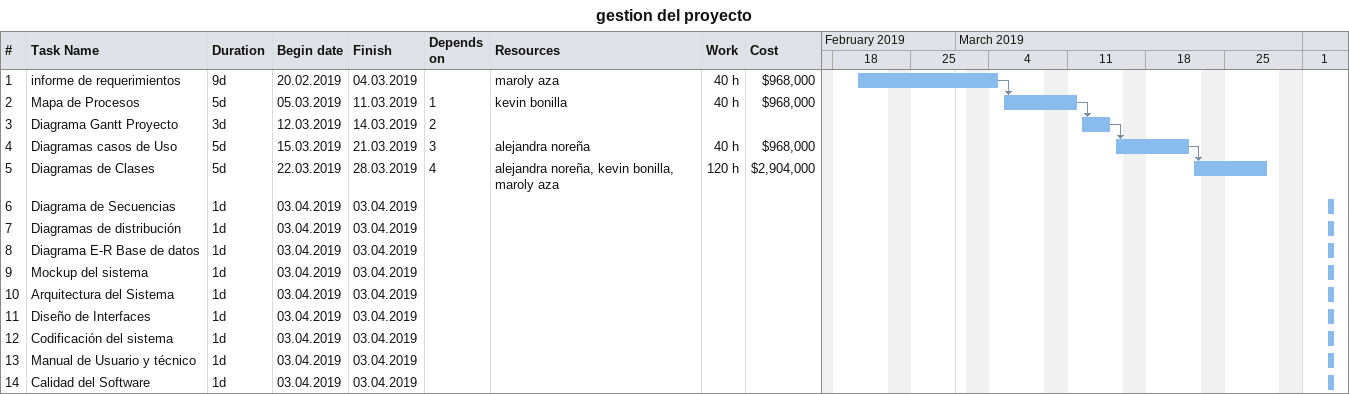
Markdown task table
gestion del proyecto

| ID | Task | Duration | Start | Finish | Predecessors | Resources | Work (h) | Cost ($) |
|---|---|---|---|---|---|---|---|---|
| 1 | informe de requerimientos | 9d | 2019-02-20 | 2019-03-04 |  | maroly aza | 40 | 968000 |
| 2 | Mapa de Procesos | 5d | 2019-03-05 | 2019-03-11 | 1 | kevin bonilla | 40 | 968000 |
| 3 | Diagrama Gantt Proyecto | 3d | 2019-03-12 | 2019-03-14 | 2 |  |  |  |
| 4 | Diagramas casos de Uso | 5d | 2019-03-15 | 2019-03-21 | 3 | alejandra noreña | 40 | 968000 |
| 5 | Diagramas de Clases | 5d | 2019-03-22 | 2019-03-28 | 4 | alejandra noreña, kevin bonilla, maroly aza | 120 | 2904000 |
| 6 | Diagrama de Secuencias | 1d | 2019-04-03 | 2019-04-03 |  |  |  |  |
| 7 | Diagramas de distribución | 1d | 2019-04-03 | 2019-04-03 |  |  |  |  |
| 8 | Diagrama E-R Base de datos | 1d | 2019-04-03 | 2019-04-03 |  |  |  |  |
| 9 | Mockup del sistema | 1d | 2019-04-03 | 2019-04-03 |  |  |  |  |
| 10 | Arquitectura del Sistema | 1d | 2019-04-03 | 2019-04-03 |  |  |  |  |
| 11 | Diseño de Interfaces | 1d | 2019-04-03 | 2019-04-03 |  |  |  |  |
| 12 | Codificación del sistema | 1d | 2019-04-03 | 2019-04-03 |  |  |  |  |
| 13 | Manual de Usuario y técnico | 1d | 2019-04-03 | 2019-04-03 |  |  |  |  |
| 14 | Calidad del Software | 1d | 2019-04-03 | 2019-04-03 |  |  |  |  |
